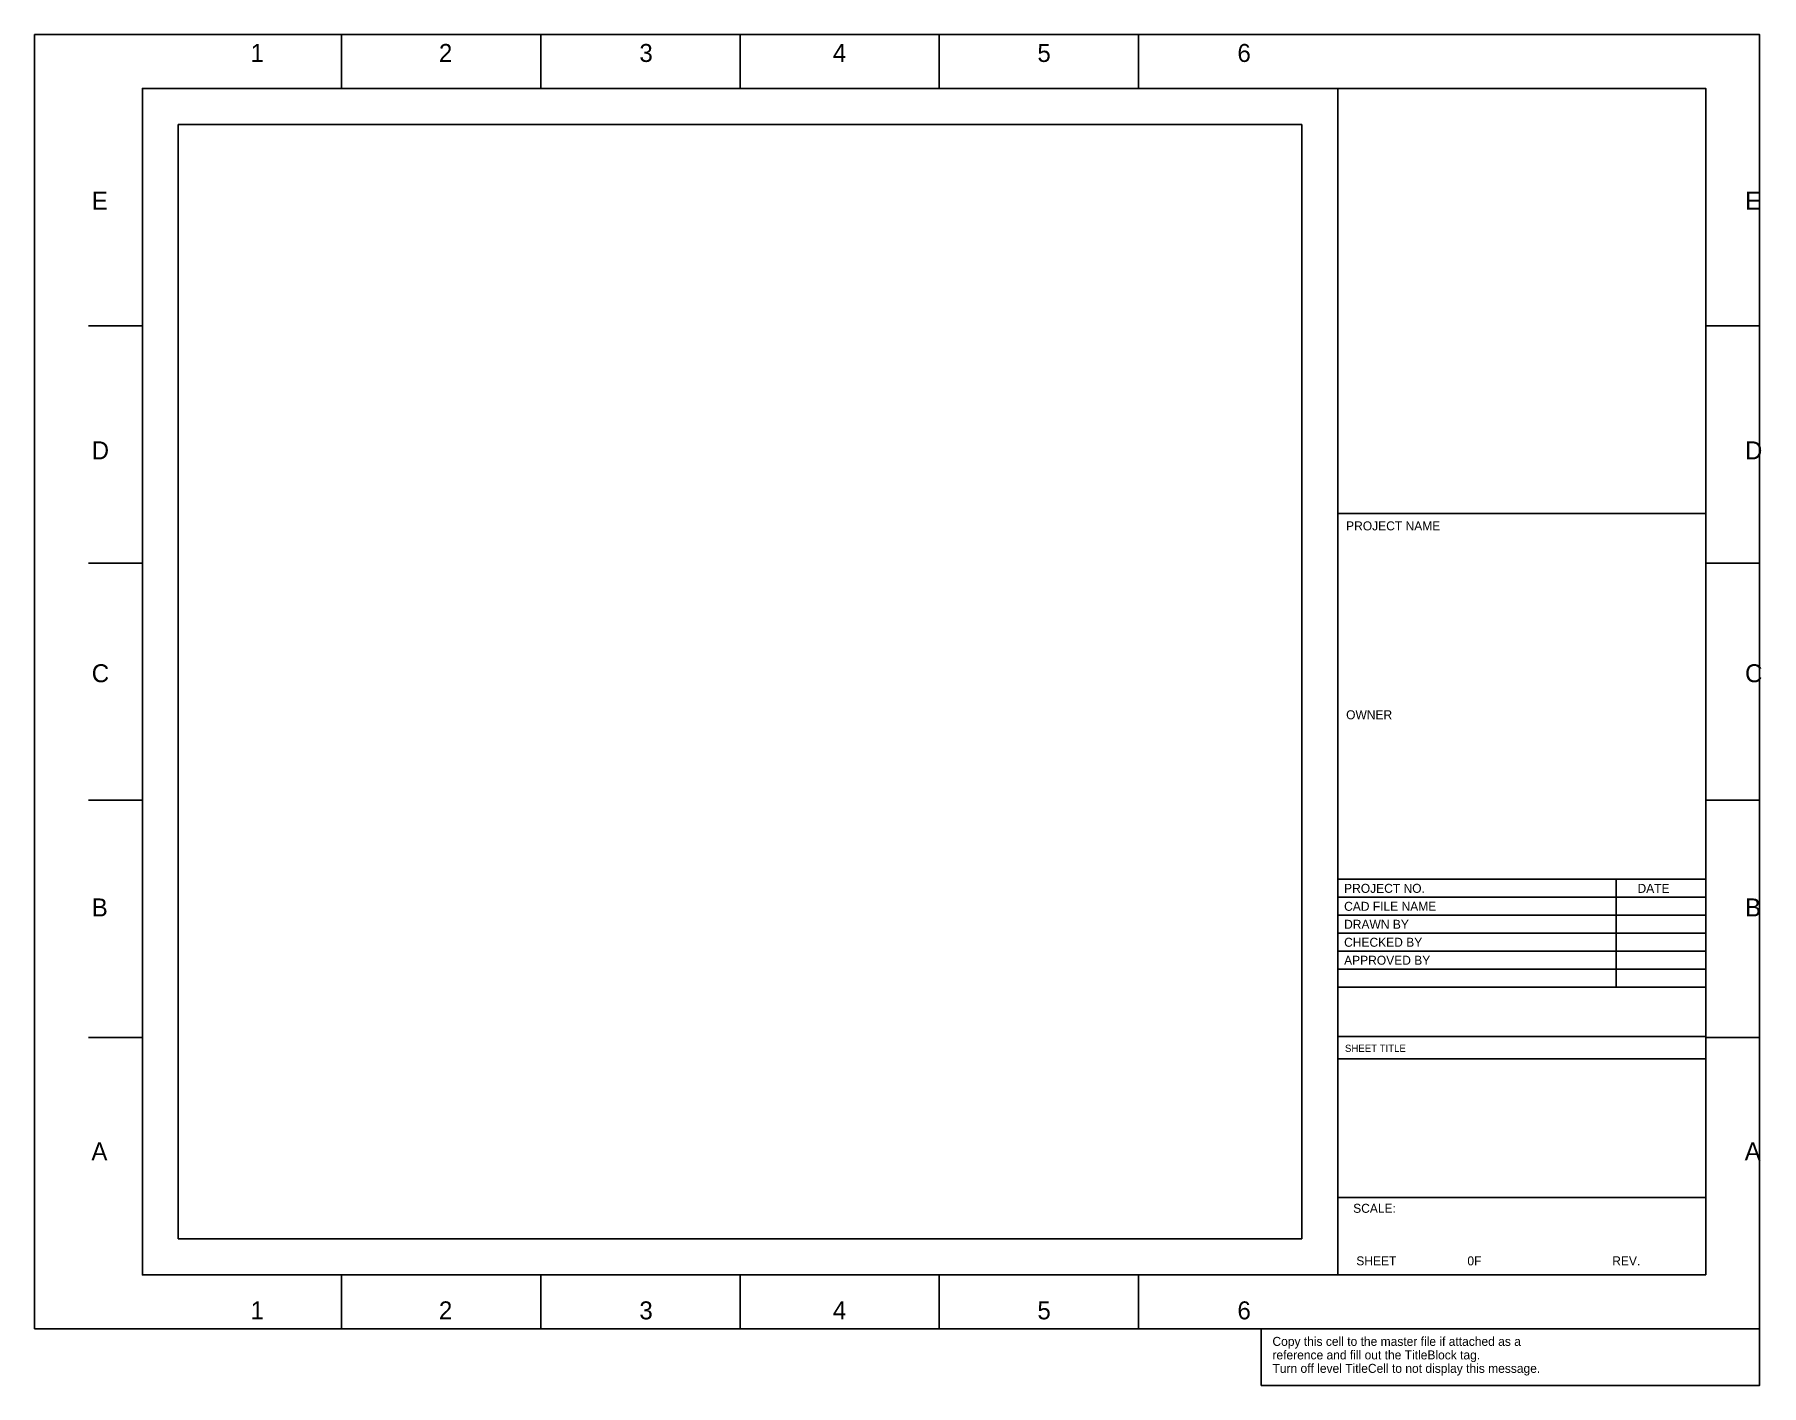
# Model space of a CAD drawing. Extents: x 0 to 24, y -0.8 to 18.
import ezdxf

# ---------------------------------------------------------------- set-up
doc = ezdxf.new("R2010")
doc.units = 0
for name, color, linetype in [('Border', 7, 'Continuous'), ('BorderPlot', 7, 'Continuous'), ('ClipShape', 7, 'Continuous'), ('TitleBlock', 7, 'Continuous'), ('TitleBlockT', 7, 'Continuous'), ('TitleCell', 7, 'Continuous')]:
    doc.layers.add(name, color=color, linetype=linetype)

msp = doc.modelspace()

# ---------------------------------------------------------------- linework, layer by layer
at = {"layer": 'Border'}
for p, q in [((4.272, 17.25), (4.272, 18)), ((7.043, 17.25), (7.043, 18)), ((9.815, 17.25), (9.815, 18)), ((12.587, 17.25), (12.587, 18)), ((15.358, 17.25), (15.358, 18)), ((18.13, 17.25), (18.13, 0.75)), ((1.5, 13.95), (0.75, 13.95)), ((23.25, 13.95), (24, 13.95)), ((1.5, 10.65), (0.75, 10.65)), ((23.25, 10.65), (24, 10.65)), ((1.5, 7.35), (0.75, 7.35)), ((23.25, 7.35), (24, 7.35)), ((1.5, 4.05), (0.75, 4.05)), ((23.25, 4.05), (24, 4.05)), ((4.272, 0.75), (4.272, 0)), ((7.043, 0.75), (7.043, 0)), ((9.815, 0.75), (9.815, 0)), ((12.587, 0.75), (12.587, 0)), ((15.358, 0.75), (15.358, 0))]:
    msp.add_line(p, q, dxfattribs=at)
msp.add_lwpolyline([(23.25, 0.75), (1.5, 0.75), (1.5, 17.25), (23.25, 17.25)], close=True, dxfattribs=at)
at = {"layer": 'BorderPlot'}
msp.add_lwpolyline([(0, 18), (24, 18), (24, 0), (0, 0)], close=True, dxfattribs=at)
at = {"layer": 'ClipShape'}
for p, q in [((2, 1.25), (2, 16.75)), ((2, 16.75), (17.63, 16.75)), ((17.63, 16.75), (17.63, 1.25)), ((17.63, 1.25), (2, 1.25))]:
    msp.add_line(p, q, dxfattribs=at)
at = {"layer": 'TitleBlock'}
for p, q in [((18.13, 11.34), (23.25, 11.34)), ((18.13, 6.251), (23.25, 6.251)), ((18.13, 6.001), (23.25, 6.001)), ((18.13, 5.751), (23.25, 5.751)), ((18.13, 5.501), (23.25, 5.501)), ((18.13, 5.251), (23.25, 5.251)), ((18.13, 5.001), (23.25, 5.001)), ((18.13, 4.751), (23.25, 4.751)), ((18.13, 4.067), (23.25, 4.067)), ((18.13, 3.755), (23.25, 3.755)), ((18.13, 1.826), (23.25, 1.826)), ((23.25, 0.75), (23.25, 0.75))]:
    msp.add_line(p, q, dxfattribs=at)
at = {"layer": 'TitleBlockT'}
msp.add_line((22.002, 6.251), (22.002, 4.751), dxfattribs=at)
at = {"layer": 'TitleCell'}
msp.add_lwpolyline([(17.067, 0), (24, 0), (24, -0.788), (17.067, -0.788)], close=True, dxfattribs=at)

# ---------------------------------------------------------------- texts
at = {"layer": 'Border'}
for s, p in [('1', (3.005, 17.619)), ('2', (5.626, 17.619)), ('3', (8.415, 17.619)), ('4', (11.106, 17.619)), ('5', (13.952, 17.619)), ('6', (16.735, 17.619)), ('E', (0.797, 15.563)), ('D', (0.795, 12.092)), ('C', (0.796, 8.992)), ('B', (0.796, 5.735)), ('A', (0.791, 2.342))]:
    msp.add_text(s, height=0.25, dxfattribs=at).set_placement(p)
for s, p in [('E', (23.797, 15.563)), ('D', (23.796, 12.092)), ('C', (23.797, 8.992)), ('B', (23.797, 5.735)), ('A', (23.792, 2.342)), ('1', (3.005, 0.131)), ('2', (5.626, 0.131)), ('3', (8.415, 0.131)), ('4', (11.106, 0.131)), ('5', (13.952, 0.131)), ('6', (16.735, 0.131))]:
    msp.add_text(s, height=0.25, rotation=360, dxfattribs=at).set_placement(p)
at = {"layer": 'TitleBlockT'}
for s, height, p in [('PROJECT NAME', 0.125, (18.247, 11.104)), ('OWNER', 0.125, (18.247, 8.477)), ('PROJECT NO.', 0.125, (18.219, 6.063)), ('DATE', 0.125, (22.301, 6.063)), ('CAD FILE NAME', 0.125, (18.219, 5.813)), ('DRAWN BY', 0.125, (18.219, 5.563)), ('CHECKED BY', 0.125, (18.219, 5.313)), ('APPROVED BY', 0.125, (18.219, 5.063)), ('SHEET TITLE', 0.1, (18.231, 3.851)), ('SCALE:', 0.125, (18.345, 1.613)), ('SHEET', 0.125, (18.389, 0.882)), ('0F', 0.125, (19.934, 0.882)), ('REV.', 0.125, (21.949, 0.882))]:
    msp.add_text(s, height=height, dxfattribs=at).set_placement(p)
at = {"layer": 'TitleCell'}
for s, p in [('Copy this cell to the master file if attached as a ', (17.222, -0.238)), ('reference and fill out the TitleBlock tag.', (17.222, -0.426)), ('Turn off level TitleCell to not display this message.', (17.222, -0.613))]:
    msp.add_text(s, height=0.125, dxfattribs=at).set_placement(p)

doc.saveas('drawing.dxf')
